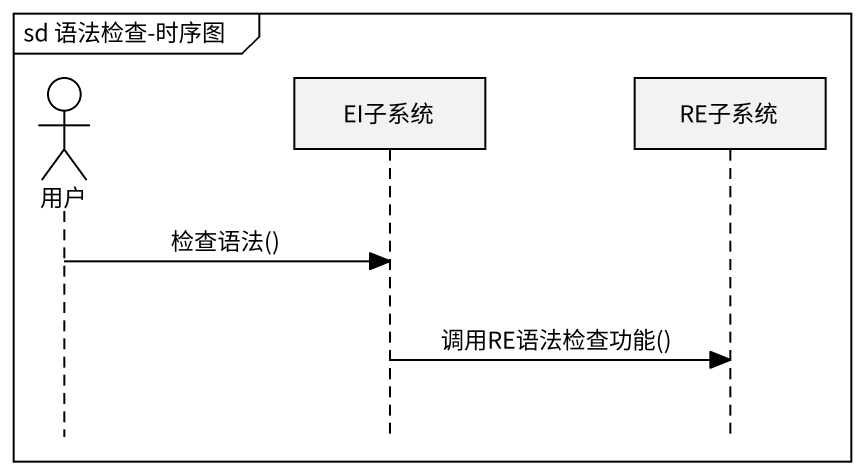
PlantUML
@startuml
mainframe sd 语法检查-时序图
hide footbox
actor 用户
participant EI子系统
participant RE子系统

用户 -> EI子系统 : 检查语法()
EI子系统 -> RE子系统 : 调用RE语法检查功能()
@enduml
